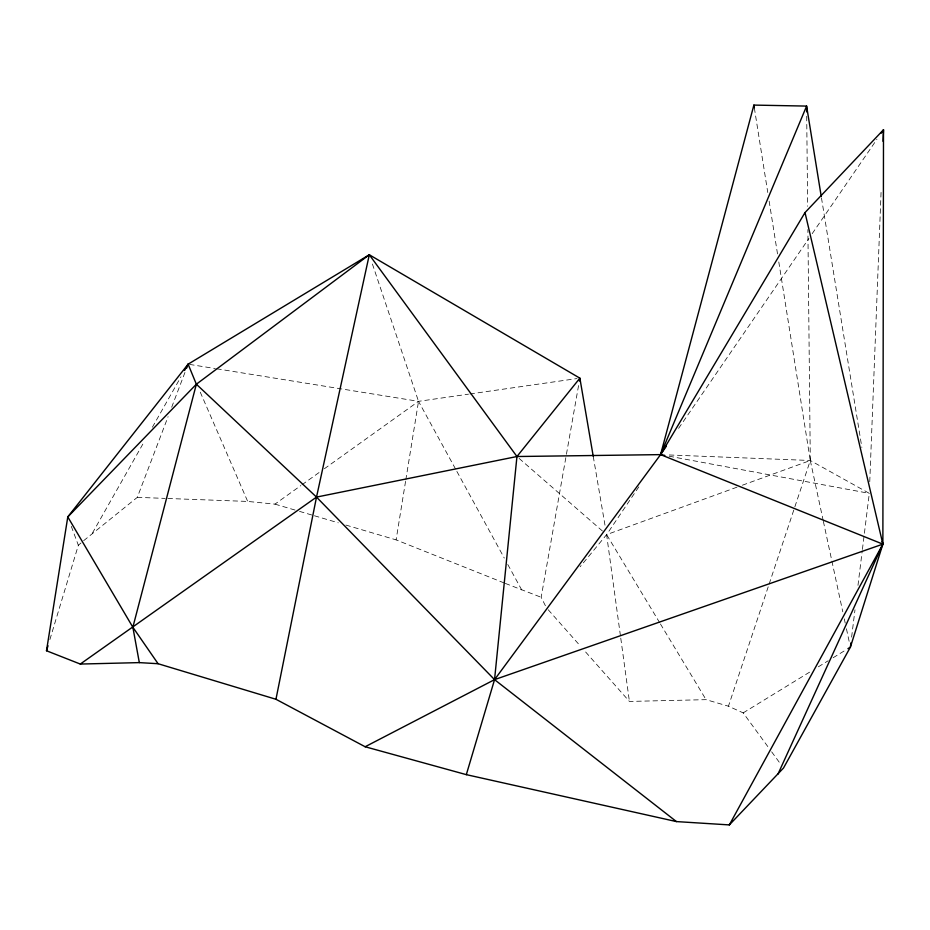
<?xml version="1.0" encoding="UTF-8"?>
<svg xmlns="http://www.w3.org/2000/svg" width="930" height="930" viewBox="0 0 930 930"><rect width="100%" height="100%" fill="white"/><g stroke="black" fill="none" stroke-linecap="round" stroke-linejoin="round"><path stroke-width="0.7" stroke-dasharray="4.65 3.49" d="M869.759 481.763L881.187 189.139M851.624 637.108L854.984 609.789M857.983 585.354L862.226 550.851M862.412 549.421L869.306 493.353L810.297 460.49L667.775 454.91M504.13 582.936L396.099 539.877L405.573 481.322M405.805 479.892L418.523 401.342L371.605 261.609M545.399 605.721L541.167 597.281L578.867 383.858M49.883 639.561L78.341 545.259L81.015 542.946M767.808 746.569L743.175 712.88L728.446 706.207L768.68 585.4M769.145 584.028L810.297 460.49L807.891 229.547M83.677 540.656L137.303 497.352L168.097 416.64M171.69 407.224L185.035 372.244M92.384 533.146L144.545 441.087M152.392 427.219L180.978 376.79M638.829 486.867L606.604 534.634L580.146 566.73M678.609 428.346L808.914 238.44M812.192 233.663L876.944 139.302M167.9 498.492L247.694 501.433L274.943 504.13L300.832 485.588M302.006 484.751L319.664 472.115M324.372 468.743L418.523 401.342L468.499 394.157M743.175 712.88L810.948 671.332M818.342 666.81L828.2 660.765M833.129 657.742L846.684 649.431M736.967 487.18L606.604 534.634L620.566 636.725M742.396 485.204L810.297 460.49L778.689 261.295M469.929 393.96L577.019 378.568M585.644 652.011L629.412 701.429L706.044 699.662L728.446 706.207M137.303 497.352L165.133 498.387M189.546 364.409L215.307 368.559M216.737 368.792L418.523 401.342L456.177 470.162M669.088 456.2L869.306 493.353M274.943 504.13L297.03 510.64M299.507 511.372L311.922 515.034M314.421 515.766L338.276 522.811M345.879 525.055L396.099 539.877M505.292 583.401L541.167 597.281M519.138 458.432L604.419 532.727M548.258 609.801L580.506 646.211M771.668 751.847L780.177 763.484M659.696 622.728L606.604 534.634L606.128 531.786M660.44 623.972L706.044 699.662M456.874 471.429L504.293 558.093M507.78 564.464L521.73 589.957M200.264 392.158L247.694 501.433M71.308 526.368L78.341 545.259M810.297 460.49L823.05 519.882M823.352 521.3L842.789 611.812M844.312 618.88L845.219 623.123M846.44 628.785L849.171 641.514M593.247 456.398L605.151 526.101M821.469 197.881L861.866 447.458M754.346 107.95L767.773 192.498M769.133 201.101L777.55 254.123M620.763 638.166L629.412 701.429M806.705 116.25L807.647 206.309"/><path stroke-width="1.4" d="M883.047 141.337L883.5 129.747L805.008 212.586L660.579 454.619L494.551 679.644L466.325 774.644L365.141 746.755L275.954 699.267L158.077 663.718L139.326 662.613L80.294 664.055L46.5 650.756L67.785 516.917L188.116 364.176L369.303 254.762L579.878 378.161L593.247 456.398M365.141 746.755L494.551 679.644L516.952 456.525L579.878 378.161L579.378 381.009M850.915 642.851L850.38 647.164L783.502 768.029L729.341 824.91L676.436 821.585L466.325 774.644M275.954 699.267L316.514 497.097L369.303 254.762L516.952 456.525L660.579 454.619L664.834 455.409M184.547 370.477L188.116 364.176L196.358 384.218L132.862 627.238L139.326 662.613M821.237 196.451L806.601 106.09L753.893 105.09L660.579 454.619L882.872 544.143L850.38 647.164L847.916 648.675M46.5 650.756L48.011 645.746M186.581 368.21L188.116 364.176M777.957 774.144L882.872 544.143L883.5 129.747L881.036 133.327M729.341 824.91L882.872 544.143L805.008 212.586M666.31 446.261L660.579 454.619L806.601 106.09L806.659 111.902M369.303 254.762L196.358 384.218L67.785 516.917L132.862 627.238L158.077 663.718M80.294 664.055L316.514 497.097L516.952 456.525M196.358 384.218L316.514 497.097L494.551 679.644L882.872 544.143L882.14 541.4M494.551 679.644L676.436 821.585M753.893 105.09L754.346 107.95"/></g></svg>
